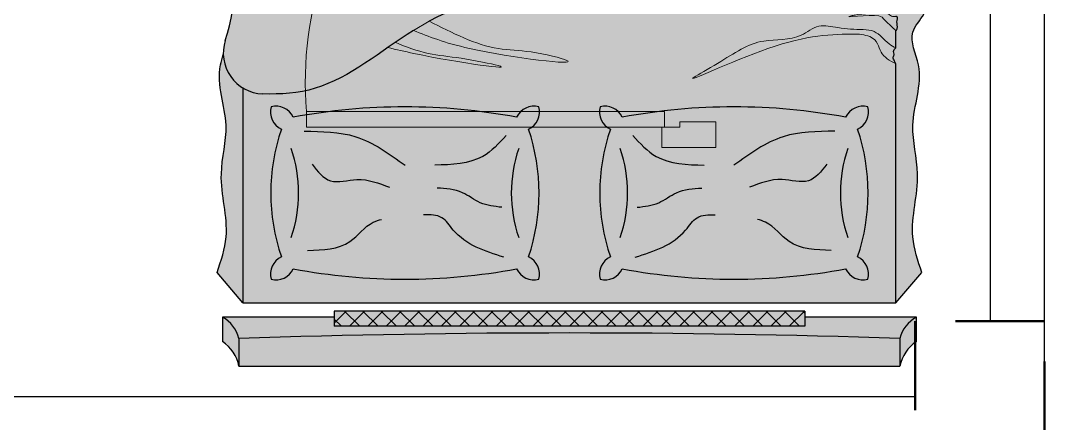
# Model space of a CAD drawing. Header units: inches. Extents: x 64086 to 138972, y -13497 to 16809.
# Drawn here: x 100475.5 to 100570.4, y -10751.8 to -10714.4 of the extents above; entities that cross this region are included whole.
import ezdxf

# ---------------------------------------------------------------- set-up
doc = ezdxf.new("R2010")
doc.units = ezdxf.units.IN
doc.header["$LTSCALE"] = 0.5
doc.header["$MEASUREMENT"] = 0
doc.linetypes.add('DASHED', pattern=[0.75, 0.5, -0.25])
for name, color, linetype, lineweight in [('Boundary', 6, 'DASHED', 50), ('estofado', 7, 'Continuous', 25), ('railing', 30, 'Continuous', 15), ('WALL', 7, 'Continuous', 30)]:
    doc.layers.add(name, color=color, linetype=linetype, lineweight=lineweight)

# ---------------------------------------------------------------- blocks, each defined once
blk = doc.blocks.new('Cama Box Regencia LOLA')
at = {"layer": 'estofado', "lineweight": 5, "ltscale": 0.2}
h = blk.add_hatch(color=256, dxfattribs=at)
h.dxf.hatch_style = 1
h.set_gradient(color1=(139, 102, 75), color2=(43, 31, 23), one_color=1, tint=0.1299999952316284)
h.paths.add_polyline_path([(-0.8097611300671588, -0.06764348262976227), (-0.8097611300671588, 0, -0.1973270565007711), (-0.8500000000000227, -0.06000000000011596), (-0.8500000000000227, -0.1200000000000045, 0.2083477308151313)])
h = blk.add_hatch(color=256, dxfattribs=at)
h.dxf.hatch_style = 1
h.set_gradient(color1=(139, 102, 75), color2=(43, 31, 23), one_color=1, tint=0.1299999952316284, name='CURVED')
h.paths.add_polyline_path([(0.8097611300672725, 0), (-0.8097611300671588, 0), (-0.8097611300671588, -0.06764348262970543, 0.01663836806749312), (0.8097611300672725, -0.0676434823212162)])
h = blk.add_hatch(color=256, dxfattribs=at)
h.dxf.hatch_style = 1
h.set_gradient(color1=(139, 102, 75), color2=(43, 31, 23), one_color=1, tint=0.1299999952316284)
h.paths.add_polyline_path([(0.8500000000000227, -0.06000000000005912, -0.1973270565004446), (0.8097611300672725, 0), (0.8097611300672725, -0.06764348263010334, 0.208347730813652), (0.8500000000000227, -0.1199999999998909)])
h = blk.add_hatch(color=256, dxfattribs=at)
h.dxf.hatch_style = 1
h.set_gradient(color1=(139, 102, 75), color2=(43, 31, 23), one_color=1, tint=0.1299999952316284, name='INVCURVED')
h.paths.add_polyline_path([(0.8097611299908749, -0.06764348232377415, -0.0166383680667078), (-0.8097611300671588, -0.06764348262976227, -0.2083477308153698), (-0.8500000000001364, -0.1200000000000045), (-0.5763381074484641, -0.1200000000000045), (-0.5763381074485778, -0.0977075818103117), (0.5763381073808205, -0.0977075818103117), (0.5763381073808205, -0.1200000000000045), (0.8500000000000227, -0.1200000000000045, -0.2083477318100794)])
h = blk.add_hatch(color=256, dxfattribs=at)
h.dxf.hatch_style = 1
h.set_gradient(color1=(139, 102, 75), color2=(198, 169, 149), one_color=1, tint=0.6800000071525574, name='CYLINDER')
h.paths.add_polyline_path([(0.5763381073808205, -0.09770758181036854), (-0.5763381074484641, -0.0977075818103117), (-0.5763381074485778, -0.1348263709859339), (0.5763381073808205, -0.134826370985877)])
h = blk.add_hatch(dxfattribs=at)
h.set_pattern_fill('ANSI37,_O', color=256, scale=0.01)
h.set_pattern_definition([(45, (-24.74368160026529, -44.17612681992631), (-0.02245064030267288, 0.02245064030267288), []), (135, (-24.74368160026529, -44.17612681992631), (-0.02245064030267288, -0.02245064030267288), [])])
h.paths.add_polyline_path([(0.5763381073808205, -0.09770758181036854), (-0.5763381074484641, -0.0977075818103117), (-0.5763381074485778, -0.1348263709859339), (0.5763381073808205, -0.134826370985877)])
h = blk.add_hatch(color=256, dxfattribs=at)
h.dxf.hatch_style = 1
h.set_gradient(color1=(240, 232, 219), color2=(213, 190, 154), one_color=1, tint=0.7200000286102295)
edge = h.paths.add_edge_path()
edge.add_line((-0.8000000000000682, -0.1548023628405417), (-0.863597199697665, -0.2293271111754507))
edge.add_spline(control_points=[(-0.8635971996977787, -0.2293271111754507), (-0.8537222782123308, -0.258285373872468), (-0.8269013755602828, -0.3369378214810581), (-0.867491287656776, -0.459593275833015), (-0.8253488717912205, -0.6001498518888297), (-0.8771423076391329, -0.7139760714239287), (-0.8243323781925938, -0.8129899320257437), (-0.8850449872877562, -0.8716602542656915), (-0.879518062107536, -0.9542863467743246), (-0.8339551707063038, -1.008464155856984), (-0.824567292460074, -1.0599846301198), (-0.8208601923470269, -1.10465588717409), (-0.8073908324747663, -1.131238421004809), (-0.7999999999999545, -1.1458246415948)], knot_values=[0, 0, 0, 0, 0.09018023105643881, 0.2449351320798513, 0.3646438241986237, 0.5132330690395209, 0.5950634960661151, 0.646820388242338, 0.740988272125753, 0.8098674202588054, 0.8551784313864677, 0.8950360916221497, 0.9434986994854019, 0.9434986994854019, 0.9434986994854019, 0.9434986994854019], degree=3, periodic=0)
edge.add_line((-0.7999999999999545, -1.145824641594857), (-0.7999999999999545, -0.9571831923306604))
edge.add_spline(control_points=[(-0.8000000000001819, -0.9571831923294098), (-0.8003674620557604, -0.9560020588672273), (-0.8014778173377408, -0.9524330433489467), (-0.799534669348418, -0.9460450666617248), (-0.7963405736333016, -0.9382358308520793), (-0.7944188048602427, -0.928904014738464), (-0.7953122817383473, -0.919068339148339), (-0.7985341887020923, -0.9137677522519994), (-0.7999999999999545, -0.911356242470788)], knot_values=[0, 0, 0, 0, 0.003660913003178494, 0.01106213289003575, 0.01903160760236745, 0.02928736128191212, 0.03932861524520086, 0.04771003989559683, 0.04771003989559683, 0.04771003989559683, 0.04771003989559683], degree=3, periodic=0)
edge.add_line((-0.8000000000000682, -0.9113562424705037), (-0.7999999999999545, -0.8573491405791174))
edge.add_spline(control_points=[(-0.7999999999999545, -0.8573491405791174), (-0.8011509914009594, -0.8570771933481751), (-0.804102924754261, -0.8563797336621519), (-0.8039036519178353, -0.8498286502876908), (-0.8010279369466389, -0.841359554256826), (-0.805623441450507, -0.8302818657685407), (-0.8013184817582442, -0.8238273834048186), (-0.7999999999999545, -0.8218505664625013)], knot_values=[0, 0, 0, 0, 0.00323058810341826, 0.008285449190587369, 0.01595143776938798, 0.03158668717773788, 0.03848939718788134, 0.03848939718788134, 0.03848939718788134, 0.03848939718788134], degree=3, periodic=0)
edge.add_line((-0.7999999999999545, -0.8218505664625582), (-0.7999999999999545, -0.7800193173444541))
edge.add_spline(control_points=[(-0.7999999999999545, -0.7800193173443404), (-0.7985416092056994, -0.7788853679199974), (-0.7956241855360986, -0.7766169698310819), (-0.7929439183725435, -0.7707329795046576), (-0.7969680334608711, -0.7644035258254576), (-0.7912681985083054, -0.7566015403456845), (-0.7963938877088594, -0.7483952775559715), (-0.798936373489596, -0.7431699116222603), (-0.7999999999998408, -0.740983925853925)], knot_values=[0, 0, 0, 0, 0.005548127908248948, 0.01109869847316836, 0.01747460509478682, 0.02515561728524743, 0.03551924628982295, 0.04297298497359907, 0.04297298497359907, 0.04297298497359907, 0.04297298497359907], degree=3, periodic=0)
edge.add_line((-0.7999999999999545, -0.740983925853584), (-0.8000000000000682, -0.1548023628405417))
h = blk.add_hatch(color=256, dxfattribs=at)
h.dxf.hatch_style = 1
h.set_gradient(color1=(240, 232, 219), color2=(213, 190, 154), one_color=1, tint=0.7200000286102295, name='CURVED')
edge = h.paths.add_edge_path()
edge.add_spline(control_points=[(0.343533776195045, -0.8455058148597345), (0.2879313990920309, -0.8167160606696484), (0.2054770794474052, -0.7744470032542381), (0.09541933947593861, -0.7742416952675626), (-0.08853635023285733, -0.7276964167006668), (0.2428192566063672, -0.7672518992321216), (0.345087521536243, -0.8076697826234067), (0.3825206986321064, -0.8228555492498799)], knot_values=[0.005631510335742829, 0.005631510335742829, 0.005631510335742829, 0.005631510335742829, 0.1860138916206105, 0.2660015162584448, 0.3570871810327863, 0.5963901805690979, 0.7397317389089879, 0.7397317389089879, 0.7397317389089879, 0.7397317389089879], degree=3, periodic=0)
edge.add_spline(control_points=[(0.3825206986325611, -0.8228555492497662), (0.3974221570828149, -0.8135511441712424), (0.4121061736600495, -0.8037181558521524), (0.426684990653257, -0.7937075488799223)], knot_values=[1.358237767273279, 1.358237767273279, 1.358237767273279, 1.358237767273279, 1.409915662372559, 1.409915662372559, 1.409915662372559, 1.409915662372559], degree=3, periodic=0)
edge.add_spline(control_points=[(0.4266849905698109, -0.7937075489369931), (0.3998777739682282, -0.7821381809783361), (0.3476761897024971, -0.7634757898491671), (0.2670618099601825, -0.7565375622627357), (0.08357250727965493, -0.7192994417154637), (0.288524529784695, -0.7446405493717521), (0.4247448861246994, -0.7759943071475277), (0.4449816270193878, -0.7810438091316882)], knot_values=[0.1043639306803623, 0.1043639306803623, 0.1043639306803623, 0.1043639306803623, 0.1896363068641149, 0.2696239315019491, 0.3607095962762907, 0.6000125958126024, 0.6446217338078728, 0.6446217338078728, 0.6446217338078728, 0.6446217338078728], degree=3, periodic=0)
edge.add_spline(control_points=[(0.4449816270197289, -0.7810438091316882), (0.5029779388527231, -0.7406836481117693), (0.5966687145296419, -0.6736247633211292), (0.7071737530245628, -0.6656573253703186), (0.75170124833312, -0.667223830225339)], knot_values=[1.431590322817981, 1.431590322817981, 1.431590322817981, 1.431590322817981, 1.63814180148235, 1.770695287284994, 1.770695287284994, 1.770695287284994, 1.770695287284994], degree=3, periodic=0)
edge.add_arc((0.7481853615017826, -0.7671620038117339), 0.09999999999998879, 58.79200339781369, 87.98512997550938, ccw=False)
edge.add_line((0.8000000000000682, -0.6816328085782288), (0.8000000000000682, -0.154802362840428))
edge.add_line((0.8000000000000682, -0.154802362840428), (-0.7999999999999545, -0.154802362840428))
edge.add_line((-0.7999999999999545, -0.154802362840428), (-0.8000000000000682, -0.7409839258539819))
edge.add_spline(control_points=[(-0.7999999999998408, -0.740983925853925), (-0.7846451382113173, -0.74846387981205), (-0.7568940913494089, -0.7651582159765553), (-0.7559936909002545, -0.8096905380045314), (-0.7049413305308008, -0.8142555457367848), (-0.7013836936888538, -0.8139988647640735)], knot_values=[0.01222675870208364, 0.01222675870208364, 0.01222675870208364, 0.01222675870208364, 0.05947207820720335, 0.1062176618094138, 0.134458043575382, 0.134458043575382, 0.134458043575382, 0.134458043575382], degree=3, periodic=0)
edge.add_spline(control_points=[(-0.7013836936890812, -0.8139988647637892), (-0.6428309483887915, -0.8132695376718857), (-0.532520673001045, -0.8118955240036598), (-0.2390712668254764, -0.6717984706609172), (-0.3892411364554391, -0.7557901092520751), (-0.4591093260188472, -0.8070101468627513), (-0.5571511178645778, -0.7956527504697419), (-0.6084979509756749, -0.8409486634728296), (-0.663249805015198, -0.8266781836207997), (-0.6991149398675134, -0.8254126024436914), (-0.719552182989446, -0.8246914287938125)], knot_values=[0, 0, 0, 0, 0.2187005959148063, 0.4120203559900679, 0.4786136596093368, 0.604644403333072, 0.6969970394608518, 0.7456449795902802, 0.7925683322559657, 0.8547274388453193, 0.8547274388453193, 0.8547274388453193, 0.8547274388453193], degree=3, periodic=0)
edge.add_spline(control_points=[(-0.719552182978191, -0.8246914287921641), (-0.7293124663336812, -0.8248308281530967), (-0.7545977292818407, -0.8216412233076653), (-0.7742556984202338, -0.794819860189591), (-0.7939222919129634, -0.7820064600295495), (-0.7999999999998408, -0.7800193173443404)], knot_values=[0.1564883932805935, 0.1564883932805935, 0.1564883932805935, 0.1564883932805935, 0.184397548386913, 0.2313764834161266, 0.2505984550882281, 0.2505984550882281, 0.2505984550882281, 0.2505984550882281], degree=3, periodic=0)
edge.add_line((-0.8000000000000682, -0.7800193173444541), (-0.7999999999999545, -0.8218505664627287))
edge.add_spline(control_points=[(-0.7999999999999545, -0.8218505664625013), (-0.7938082505512511, -0.8290217081292894), (-0.7673857405620765, -0.8512914803976059), (-0.761910968346001, -0.8661369353891359), (-0.6555700939965163, -0.8510070218793544), (-0.7139793977868294, -0.8637526923380392), (-0.7379026254519658, -0.8623504601624177), (-0.7688129786438367, -0.8813042143888197), (-0.7854260296310258, -0.8561610219318254), (-0.7961930533253962, -0.8566031243811949), (-0.7999999999999545, -0.8573491405791174)], knot_values=[0.05957432218761405, 0.05957432218761405, 0.05957432218761405, 0.05957432218761405, 0.08075289116965, 0.1037414994169835, 0.1697200936249023, 0.1760361327243865, 0.2071371586311508, 0.2404744334261798, 0.2623408547027293, 0.2736604507987723, 0.2736604507987723, 0.2736604507987723, 0.2736604507987723], degree=3, periodic=0)
edge.add_line((-0.7999999999999545, -0.8573491405791174), (-0.8000000000000682, -0.9113562424721522))
edge.add_spline(control_points=[(-0.8000000000000682, -0.9113562424720385), (-0.7937204054647964, -0.9077594990848183), (-0.7710343135782978, -0.897879806532103), (-0.721306246807444, -0.9144666877443228), (-0.6268586829058904, -0.862430497409548), (-0.6896594748232019, -0.9045634991654197), (-0.7483442493064558, -0.9189273406958591), (-0.7835301183422416, -0.9229204327932621), (-0.7896301351460124, -0.9477657000142585), (-0.7975786973822778, -0.955260590410262), (-0.8000000000001819, -0.9571831923294098)], knot_values=[0.01385602633741752, 0.01385602633741752, 0.01385602633741752, 0.01385602633741752, 0.03487377758361038, 0.08886669095460016, 0.1078792274429341, 0.1267378491223226, 0.1587140219647659, 0.1937574699451985, 0.2174867851300671, 0.2267221218327879, 0.2267221218327879, 0.2267221218327879, 0.2267221218327879], degree=3, periodic=0)
edge.add_line((-0.7999999999999545, -0.9571831923292962), (-0.7999999999999545, -1.145824641594743))
edge.add_spline(control_points=[(-0.8000000000002956, -1.145824641594913), (-0.7271039467997298, -1.094596787649039), (-0.4885706936571523, -0.9465888221489536), (-0.07016409022253356, -0.9707493165000187), (0.237911901821235, -0.902164522332157), (0.3435337762145991, -0.8455058148431931)], knot_values=[0.1168958193629841, 0.1168958193629841, 0.1168958193629841, 0.1168958193629841, 0.3797203297758732, 0.9577018633805092, 1.313793384435871, 1.313793384435871, 1.313793384435871, 1.313793384435871], degree=3, periodic=0)
h.paths.add_polyline_path([(-0.6766340706021765, -0.6101327540145576, -0.3575266660906883), (-0.7312746368313583, -0.6354535276154252, -0.3575266660894137), (-0.7059538632299791, -0.5808129613865844, -0.1647847126465284), (-0.7059538632300928, -0.2676124402649407, -0.3575266660890756), (-0.7312746368312446, -0.2129718740360431, -0.3575266660908716), (-0.6766340706020628, -0.2382926476369676, -0.09256070439663334), (-0.1295169377724505, -0.2382926476369107, -0.3575266660898965), (-0.07487637154338245, -0.2129718740360431, -0.3575266660894428), (-0.1001971451446479, -0.2676124402649407, -0.1647847126465285), (-0.1001971451445343, -0.5808129613865844, -0.3575266660890756), (-0.07487637154338245, -0.635453527615482, -0.3575266660898963), (-0.1295169377724505, -0.6101327540146144, -0.09256070439665308)], flags=16)
h.paths.add_polyline_path([(0.07487637154338245, -0.6354535276157094, -0.3575266660910266), (0.1001971451446479, -0.5808129613865844, -0.1647847126465284), (0.1001971451445343, -0.2676124402649407, -0.3575266660890757), (0.07487637154338245, -0.2129718740360431, -0.3575266660898963), (0.1295169377724505, -0.2382926476369107, -0.0925607043966334), (0.6766340706020628, -0.2382926476369676, -0.3575266660908717), (0.7312746368312446, -0.2129718740360431, -0.3575266660894426), (0.7059538632299791, -0.2676124402649407, -0.1647847126465283), (0.7059538632300928, -0.5808129613865844, -0.3575266660890756), (0.7312746368312446, -0.635453527615482, -0.3575266660908716), (0.6766340706020628, -0.6101327540145576, -0.09256070439663351), (0.1295169377724505, -0.6101327540146144, -0.3575266660906303)], flags=16)
h = blk.add_hatch(color=256, dxfattribs=at)
h.dxf.hatch_style = 1
h.set_gradient(color1=(240, 232, 219), color2=(213, 190, 154), one_color=1, tint=0.7200000286102295)
edge = h.paths.add_edge_path()
edge.add_spline(control_points=[(0.848116401489051, -0.7634488855285326), (0.8506728373771466, -0.7550468983013161), (0.868679602201837, -0.6953776187201015), (0.8253488717913342, -0.6001498518888297), (0.8674912876568897, -0.459593275833015), (0.8269013755603964, -0.3369378214810581), (0.8537222782124445, -0.258285373872468), (0.8635971996978924, -0.2293271111754507)], knot_values=[0, 0, 0, 0, 0.02462176416783945, 0.1732110090087366, 0.2929197011275091, 0.4476746021509216, 0.5378548332073604, 0.5378548332073604, 0.5378548332073604, 0.5378548332073604], degree=3, periodic=0)
edge.add_line((0.8635971996978924, -0.229327111175337), (0.8000000000001819, -0.1548023628403712))
edge.add_line((0.8000000000001819, -0.1548023628403712), (0.8000000000000682, -0.681632808574193))
edge.add_arc((0.7481853615026921, -0.7671620038083233), 0.0999999999999888, 2.1279492292164264, 58.79200339844499, ccw=False)
h = blk.add_hatch(color=256, dxfattribs=at)
h.dxf.hatch_style = 1
h.set_gradient(color1=(106, 82, 42), color2=(160, 123, 64), one_color=1, tint=0.4399999976158142, name='CURVED')
h.paths.add_polyline_path([(-0.1001971451445343, -0.2676124402650544, 0.3575266660914516), (-0.07487637154338245, -0.2129718740358157, 0.3575266660906303), (-0.1295169377724505, -0.2382926476369107, 0.09256070439663334), (-0.6766340706020628, -0.2382926476369676, 0.3575266660908717), (-0.7312746368312446, -0.2129718740360431, 0.3575266660886796), (-0.7059538632300928, -0.2676124402648838, 0.1647847126464969), (-0.7059538632300928, -0.5808129613864708, 0.3575266660910845), (-0.7312746368311309, -0.6354535276157094, 0.3575266660898384), (-0.6766340706021765, -0.6101327540146144, 0.09256070439665308), (-0.1295169377724505, -0.6101327540146144, 0.3575266660898963), (-0.07487637154338245, -0.635453527615482, 0.3575266660883126), (-0.1001971451444206, -0.5808129613866413, 0.164784712646497)])
h = blk.add_hatch(color=256, dxfattribs=at)
h.dxf.hatch_style = 1
h.set_gradient(color1=(106, 82, 42), color2=(160, 123, 64), one_color=1, tint=0.4399999976158142, name='CURVED')
h.paths.add_polyline_path([(0.7059538632300928, -0.2676124402650544, 0.3575266660910843), (0.7312746368311309, -0.2129718740358157, 0.3575266660898384), (0.6766340706021765, -0.2382926476369107, 0.09256070439665297), (0.1295169377724505, -0.2382926476369676, 0.3575266660900799), (0.07487637154338245, -0.2129718740360431, 0.3575266660883129), (0.1001971451444206, -0.2676124402648838, 0.1647847126464969), (0.1001971451445343, -0.5808129613864708, 0.3575266660914516), (0.07487637154338245, -0.6354535276157094, 0.3575266660906303), (0.1295169377724505, -0.6101327540146144, 0.09256070439663351), (0.6766340706020628, -0.6101327540146144, 0.3575266660906881), (0.7312746368312446, -0.635453527615482, 0.3575266660886796), (0.7059538632300928, -0.5808129613866413, 0.1647847126464968)])
h = blk.add_hatch(color=256, dxfattribs=at)
h.dxf.hatch_style = 1
h.set_gradient(color1=(206, 178, 131), color2=(227, 212, 186), one_color=1, tint=0.8100000023841858, name='CYLINDER')
edge = h.paths.add_edge_path()
edge.add_arc((0.7481853614966667, -0.7671620038115634), 0.0999999999999888, 342.0511336145293, 447.9851299725767)
edge.add_spline(control_points=[(0.75170124833312, -0.667223830225339), (0.7071737530245628, -0.6656573253703186), (0.5966687145298692, -0.6736247633211292), (0.5029779388527231, -0.7406836481117125), (0.4449816270195015, -0.7810438091316314)], knot_values=[1.431590322817835, 1.431590322817835, 1.431590322817835, 1.431590322817835, 1.564143808620479, 1.770695287284994, 1.770695287284994, 1.770695287284994, 1.770695287284994], degree=3, periodic=0)
edge.add_spline(control_points=[(0.4449816270195015, -0.7810438091316314), (0.4388957332065502, -0.7852790380018178), (0.4327996148541615, -0.7895089160493285), (0.4266849906533707, -0.7937075488798087)], knot_values=[1.409915662372815, 1.409915662372815, 1.409915662372815, 1.409915662372815, 1.431590322817835, 1.431590322817835, 1.431590322817835, 1.431590322817835], degree=3, periodic=0)
edge.add_spline(control_points=[(0.4266849906533707, -0.7937075488798087), (0.4121061736600495, -0.8037181558521524), (0.3974221570825875, -0.8135511441712993), (0.38252069863222, -0.8228555492498799)], knot_values=[1.358237767273037, 1.358237767273037, 1.358237767273037, 1.358237767273037, 1.409915662372815, 1.409915662372815, 1.409915662372815, 1.409915662372815], degree=3, periodic=0)
edge.add_line((0.3825206986330159, -0.8228555492493115), (0.343533776286904, -0.8455058148063586))
edge.add_spline(control_points=[(0.3435337761924302, -0.8455058148550165), (0.2379119018048641, -0.902164522335795), (-0.07016409023117376, -0.9707493164995071), (-0.4885706936571523, -0.9465888221488967), (-0.7271039467997298, -1.094596787649039), (-0.8000000000000682, -1.145824641594743)], knot_values=[0.1168958193630798, 0.1168958193630798, 0.1168958193630798, 0.1168958193630798, 0.472987340393773, 1.050968873998409, 1.313793384411202, 1.313793384411202, 1.313793384411202, 1.313793384411202], degree=3, periodic=0)
edge.add_spline(control_points=[(-0.8000000000000682, -1.145824641594743), (-0.8038896190357718, -1.148558079512441), (-0.8077744942224854, -1.151305646504738), (-0.8116551946761774, -1.1540656475172)], knot_values=[0.1028719158199011, 0.1028719158199011, 0.1028719158199011, 0.1028719158199011, 0.1168958193630799, 0.1168958193630799, 0.1168958193630799, 0.1168958193630799], degree=3, periodic=0)
edge.add_arc((-0.7536973518524519, -1.235557294053706), 0.1000000000000352, 125.4208969883762, 169.6981795679069)
edge.add_spline(control_points=[(-0.852085287466366, -1.217673946333093), (-0.8521399740518518, -1.217974812833916), (-0.8565649010855623, -1.242328483616745), (-0.8662697220019027, -1.297321141147904), (-0.8487158298532904, -1.348967421722421), (-0.8348745804664759, -1.381844109035796)], knot_values=[0.3128349436863077, 0.3128349436863077, 0.3128349436863077, 0.3128349436863077, 0.3137509534211996, 0.386958004641742, 0.4759027329026081, 0.4759027329026081, 0.4759027329026081, 0.4759027329026081], degree=3, periodic=0)
edge.add_spline(control_points=[(-0.8348745804664759, -1.38184410903591), (-0.8226532004149476, -1.36782329839906), (-0.8056354908857202, -1.352141651537124), (-0.7460155199962628, -1.321708020003371)], knot_values=[0.006245697065623623, 0.006245697065623623, 0.006245697065623623, 0.006245697065623623, 0.05547592591471932, 0.05547592591471932, 0.05547592591471932, 0.05547592591471932], degree=3, periodic=0)
edge.add_spline(control_points=[(-0.7460155200169538, -1.321708019985465), (-0.6188339616464873, -1.250809435742781), (-0.3488365122128698, -1.179158668568903), (0.03381488489310414, -1.279726484458706), (0.3977250465933366, -1.412092721352792), (0.6449024721503065, -1.106270719748693), (0.7873766543807506, -1.256744909425322), (0.8547271521993025, -1.327877176513539)], knot_values=[0.09918525235884462, 0.09918525235884462, 0.09918525235884462, 0.09918525235884462, 0.5236467270390676, 0.9270872950244264, 1.289918234564769, 1.564439021262726, 1.810554634340499, 1.810554634340499, 1.810554634340499, 1.810554634340499], degree=3, periodic=0)
edge.add_arc((0.5509678495186563, -1.223443291813453), 0.3212104454069235, 341.0267878798242, 383.7782184284114)
edge.add_arc((1.292676354991499, -0.9435407756057543), 0.4723459732861395, 162.0511336103901, 198.5657216587826, ccw=False)
h = blk.add_hatch(color=256, dxfattribs=at)
h.dxf.hatch_style = 1
h.set_gradient(color1=(240, 232, 219), color2=(137, 106, 57), one_color=1, tint=0.3799999952316284, name='CURVED')
edge = h.paths.add_edge_path()
edge.add_spline(control_points=[(-0.719552182989446, -0.8246914287938125), (-0.6991149398675134, -0.8254126024436914), (-0.663249805015198, -0.8266781836207997), (-0.6084979509756749, -0.8409486634728296), (-0.5571511178645778, -0.7956527504697419), (-0.4591093260188472, -0.8070101468627513), (-0.3892411364554391, -0.7557901092520751), (-0.2390712668254764, -0.6717984706609172), (-0.532520673001045, -0.8118955240036598), (-0.6428309483887915, -0.8132695376718857), (-0.7013836936890812, -0.8139988647637892)], knot_values=[0, 0, 0, 0, 0.06215910658935364, 0.1090824592550391, 0.1577303993844675, 0.2500830355122473, 0.3761137792359825, 0.4427070828552514, 0.636026842930513, 0.8547274388453193, 0.8547274388453193, 0.8547274388453193, 0.8547274388453193], degree=3, periodic=0)
edge.add_spline(control_points=[(-0.7013836936888538, -0.8139988647640735), (-0.7049413305308008, -0.8142555457367848), (-0.7559936909002545, -0.8096905380045314), (-0.7568940913494089, -0.7651582159765553), (-0.7846451382113173, -0.74846387981205), (-0.7999999999998408, -0.740983925853925)], knot_values=[0.01222675870208365, 0.01222675870208365, 0.01222675870208365, 0.01222675870208365, 0.04046714046805186, 0.08721272407026232, 0.134458043575382, 0.134458043575382, 0.134458043575382, 0.134458043575382], degree=3, periodic=0)
edge.add_spline(control_points=[(-0.7999999999998408, -0.740983925853925), (-0.798936373489596, -0.7431699116222603), (-0.7963938877088594, -0.7483952775559715), (-0.7912681985083054, -0.7566015403456845), (-0.7969680334608711, -0.7644035258254576), (-0.7929439183725435, -0.7707329795046576), (-0.7956241855360986, -0.7766169698310819), (-0.7985416092056994, -0.7788853679199974), (-0.7999999999999545, -0.7800193173443404)], knot_values=[0, 0, 0, 0, 0.007453738683776123, 0.01781736768835163, 0.02549837987881225, 0.03187428650043071, 0.03742485706535012, 0.04297298497359907, 0.04297298497359907, 0.04297298497359907, 0.04297298497359907], degree=3, periodic=0)
edge.add_spline(control_points=[(-0.7999999999998408, -0.7800193173443404), (-0.7939222919129634, -0.7820064600295495), (-0.7742556984202338, -0.794819860189591), (-0.7545977292818407, -0.8216412233076653), (-0.7293124663336812, -0.8248308281530967), (-0.719552182978191, -0.8246914287921641)], knot_values=[0.1564883932805935, 0.1564883932805935, 0.1564883932805935, 0.1564883932805935, 0.175710364952695, 0.2226892999819086, 0.2505984550882281, 0.2505984550882281, 0.2505984550882281, 0.2505984550882281], degree=3, periodic=0)
h = blk.add_hatch(color=256, dxfattribs=at)
h.dxf.hatch_style = 1
h.set_gradient(color1=(240, 232, 219), color2=(137, 106, 57), one_color=1, tint=0.3799999952316284, name='CURVED')
edge = h.paths.add_edge_path()
edge.add_spline(control_points=[(0.4449816270193878, -0.7810438091316882), (0.4247448861246994, -0.7759943071475277), (0.288524529784695, -0.7446405493717521), (0.08357250727965493, -0.7192994417154637), (0.2670618099601825, -0.7565375622627357), (0.3476761897024971, -0.7634757898491671), (0.3998777739682282, -0.7821381809783361), (0.4266849905698109, -0.7937075489369931)], knot_values=[0.1043639306803623, 0.1043639306803623, 0.1043639306803623, 0.1043639306803623, 0.1489730686756328, 0.3882760682119444, 0.479361732986286, 0.5593493576241202, 0.6446217338078728, 0.6446217338078728, 0.6446217338078728, 0.6446217338078728], degree=3, periodic=0)
edge.add_spline(control_points=[(0.4266849906528023, -0.7937075488800929), (0.4327996148537068, -0.7895089160495559), (0.4388957332062091, -0.7852790380020451), (0.4449816270192741, -0.7810438091318019)], knot_values=[1.409915662372559, 1.409915662372559, 1.409915662372559, 1.409915662372559, 1.431590322817981, 1.431590322817981, 1.431590322817981, 1.431590322817981], degree=3, periodic=0)
h = blk.add_hatch(color=256, dxfattribs=at)
h.dxf.hatch_style = 1
h.set_gradient(color1=(240, 232, 219), color2=(137, 106, 57), one_color=1, tint=0.3799999952316284, name='CURVED')
edge = h.paths.add_edge_path()
edge.add_spline(control_points=[(0.3825206986321064, -0.8228555492498799), (0.345087521536243, -0.8076697826234067), (0.2428192566063672, -0.7672518992321216), (-0.08853635023285733, -0.7276964167006668), (0.09541933947593861, -0.7742416952675626), (0.2054770794474052, -0.7744470032542381), (0.2879313990920309, -0.8167160606696484), (0.343533776195045, -0.8455058148597345)], knot_values=[0.005631510335742784, 0.005631510335742784, 0.005631510335742784, 0.005631510335742784, 0.1489730686756328, 0.3882760682119444, 0.479361732986286, 0.5593493576241202, 0.7397317389089879, 0.7397317389089879, 0.7397317389089879, 0.7397317389089879], degree=3, periodic=0)
edge.add_line((0.343533776195045, -0.8455058148597914), (0.3825206986321064, -0.8228555492498799))
h = blk.add_hatch(color=256, dxfattribs=at)
h.dxf.hatch_style = 1
h.set_gradient(color1=(240, 232, 219), color2=(137, 106, 57), one_color=1, tint=0.3799999952316284, name='CURVED')
edge = h.paths.add_edge_path()
edge.add_spline(control_points=[(-0.7999999999999545, -0.8573491405791174), (-0.7961930533253962, -0.8566031243811949), (-0.7854260296310258, -0.8561610219318254), (-0.7688129786438367, -0.8813042143888197), (-0.7379026254519658, -0.8623504601624177), (-0.7139793977868294, -0.8637526923380392), (-0.6555700939965163, -0.8510070218793544), (-0.761910968346001, -0.8661369353891359), (-0.7673857405620765, -0.8512914803976059), (-0.7938082505512511, -0.8290217081292894), (-0.7999999999999545, -0.8218505664625013)], knot_values=[0.05957432218761405, 0.05957432218761405, 0.05957432218761405, 0.05957432218761405, 0.0708939182836571, 0.0927603395602066, 0.1260976143552356, 0.1571986402619999, 0.1635146793614841, 0.2294932735694029, 0.2524818818167364, 0.2736604507987723, 0.2736604507987723, 0.2736604507987723, 0.2736604507987723], degree=3, periodic=0)
edge.add_spline(control_points=[(-0.7999999999999545, -0.8218505664625013), (-0.8013184817582442, -0.8238273834048186), (-0.805623441450507, -0.8302818657685407), (-0.8010279369466389, -0.841359554256826), (-0.8039036519178353, -0.8498286502876908), (-0.804102924754261, -0.8563797336621519), (-0.8011509914009594, -0.8570771933481751), (-0.7999999999999545, -0.8573491405791174)], knot_values=[0, 0, 0, 0, 0.00690271001014346, 0.02253795941849335, 0.03020394799729397, 0.03525880908446308, 0.03848939718788134, 0.03848939718788134, 0.03848939718788134, 0.03848939718788134], degree=3, periodic=0)
at = {"layer": 'estofado', "ltscale": 0.2}
for p, q in [((-0.8097611300671588, -0.06764348262970543), (-0.8097611300671588, 0)), ((0.8097611300672725, -0.06764348263004649), (0.8097611300672725, 0)), ((-0.5763381074485778, -0.09770758181036854), (0.5763381073808205, -0.09770758181036854)), ((-0.5763381074485778, -0.1348263709859339), (-0.5763381074485778, -0.09770758181036854)), ((0.5763381073808205, -0.1348263709859339), (0.5763381073808205, -0.09770758181036854)), ((-0.5763381074485778, -0.1348263709859339), (0.5763381073808205, -0.1348263709859339)), ((-0.7999999999999545, -0.154802362840428), (-0.8635971996977787, -0.2293271111754507)), ((0.8000000000000682, -0.154802362840428), (0.8635971996978924, -0.2293271111754507))]:
    blk.add_line(p, q, dxfattribs=at)
at = {"layer": 'estofado', "lineweight": 5, "ltscale": 0.2}
blk.add_line((0.3825206986321064, -0.8228555492498799), (0.343533776195045, -0.8455058148597914), dxfattribs=at)
at = {"layer": 'estofado', "ltscale": 0.2}
for points in [[(0.8097611300672725, 0), (-0.8097611300671588, 0)], [(-0.8500000000000227, -0.06000000000011596), (-0.8500000000000227, -0.1200000000000045), (-0.5763381074485778, -0.1200000000000045)], [(0.5763381073808205, -0.1200000000000045), (0.8500000000000227, -0.1200000000000045), (0.8500000000000227, -0.06000000000005912)], [(0.8000000000000682, -0.6816328085741361), (0.8000000000000682, -0.154802362840428), (-0.7999999999999545, -0.154802362840428), (-0.7999999999999545, -0.7409839258540956)], [(-0.7999999999999545, -0.7800193173443404), (-0.7999999999999545, -0.8218505664625013)]]:
    blk.add_lwpolyline(points, dxfattribs=at)
for centre, radius, start, end in [((-0.9029365906352496, 0.0189948651997156), 0.09509191004509374, 303.8271063535092, 348.4775023778618), ((0.9029365906353632, 0.0189948651997156), 0.09509191004509374, 191.5224976221414, 236.1728936464908), ((-0.8899769538815008, -0.04763435346416145), 0.08267371795300178, 298.9175773754458, 345.9938957157011), ((-4.634330252883956e-09, 24.25977121121599), 24.3408877974203, 268.0935593847751, 271.9064406368757), ((0.8899769538815008, -0.04763435346416145), 0.08267371795300178, 194.0061042842989, 241.0824226245542), ((-0.6852907786285414, -0.2248498560688859), 0.04749317500830402, 165.5166463038571, 244.209945069049), ((-0.7193966547980608, -0.2589557322385758), 0.04749317500830402, 25.79005493108792, 104.4833536962803), ((-0.4030755041873135, -1.703357436968531), 1.490385562932656, 79.42346065608027, 100.5765393439127), ((-0.08675435357656625, -0.2589557322385758), 0.04749317500830402, 75.51664630371964, 154.2099450689121), ((-0.120860229745972, -0.2248498560688859), 0.04749317500830402, 295.790054930951, 14.48335369614292), ((0.120860229745972, -0.2248498560688859), 0.04749317500830402, 165.5166463038571, 244.209945069049), ((0.08675435357656625, -0.2589557322385758), 0.04749317500830402, 25.79005493108792, 104.4833536962803), ((0.4030755041873135, -1.703357436968531), 1.490385562932656, 79.42346065608726, 100.5765393439197), ((0.7193966547980608, -0.2589557322385758), 0.04749317500830402, 75.51664630371964, 154.2099450689121), ((0.6852907786285414, -0.2248498560688859), 0.04749317500830402, 295.790054930951, 14.48335369614292), ((-0.243690300061985, -0.4242127008258194), 0.4880688921049917, 161.2852469077218, 198.7147530922607), ((-0.562460708312642, -0.4242127008258194), 0.4880688921049917, 341.2852469077392, 18.71475309227822), ((0.562460708312642, -0.4242127008258194), 0.4880688921049917, 161.2852469077218, 198.7147530922607), ((0.243690300061985, -0.4242127008258194), 0.4880688921049917, 341.2852469077392, 18.71475309227822), ((-1.00246185800836, -0.4242127008257626), 0.3387897965243698, 341.1598423418016, 18.84015765820971), ((0.1963108496339601, -0.4242127008257626), 0.3387897965243698, 161.1598423417903, 198.8401576581984), ((-0.1963108496339601, -0.4242127008257626), 0.3387897965243698, 341.1598423418016, 18.84015765820971), ((1.00246185800836, -0.4242127008257626), 0.3387897965243698, 161.1598423417903, 198.8401576581984), ((-0.6852907786285414, -0.6235755455826393), 0.04749317500830402, 115.790054930951, 194.4833536961429), ((-0.120860229745972, -0.6235755455826393), 0.04749317500830402, 345.516646303857, 64.20994506904903), ((0.120860229745972, -0.6235755455826393), 0.04749317500830402, 115.790054930951, 194.4833536961429), ((0.6852907786285414, -0.6235755455826393), 0.04749317500830402, 345.516646303857, 64.20994506904903), ((-0.7193966547980608, -0.5894696694129493), 0.04749317500830402, 255.5166463037197, 334.2099450689121), ((-0.4030755041873135, 0.8549320353169492), 1.490385562932656, 259.4234606560873, 280.5765393439197), ((-0.08675435357656625, -0.5894696694129493), 0.04749317500830402, 205.7900549310879, 284.4833536962803), ((0.08675435357656625, -0.5894696694129493), 0.04749317500830402, 255.5166463037197, 334.2099450689121), ((0.4030755041873135, 0.8549320353169492), 1.490385562932656, 259.4234606560803, 280.5765393439128), ((0.7193966547980608, -0.5894696694129493), 0.04749317500830402, 205.7900549310879, 284.4833536962803), ((0.7481853615029195, -0.7671620038083233), 0.1, 342.0511336116027, 87.98512997616182), ((1.292676354991613, -0.943540775605527), 0.4723459732861117, 162.0511336104213, 198.5657216589983)]:
    blk.add_arc(centre, radius, start, end, dxfattribs=at)
for points in [[(-0.8635971996977787, -0.2293271111754507), (-0.8413040898619784, -0.3167084096737085), (-0.8529872341972577, -0.4710216739422322), (-0.8414473762085208, -0.5901728495402381), (-0.8549105342034409, -0.7381509123035812), (-0.8414473762085208, -0.8188662278524816), (-0.8683736921983609, -0.8630674653346659), (-0.8683736921983609, -0.957235349218081), (-0.8353548947138734, -1.017684468816412), (-0.8250352833656507, -1.061804683582807), (-0.8188547401036885, -1.101180233921184), (-0.7999999999999545, -1.1458246415948)], [(-0.1609929429250769, -0.2668120520876869), (-0.2846550638793133, -0.3334615800485494), (-0.3125976275846369, -0.3638118740065579), (-0.3573768361287648, -0.371068853062809)], [(0.1609929429250769, -0.2668120520876869), (0.2846550638793133, -0.3334615800485494), (0.3125976275846369, -0.3638118740065579), (0.3573768361287648, -0.371068853062809)], [(-0.641547568925148, -0.2836087781224137), (-0.5380530846530291, -0.3053423477139745), (-0.4806062218841589, -0.3526734247506624), (-0.460449429265168, -0.359722753048402)], [(0.641547568925148, -0.2836087781224137), (0.5380530846530291, -0.3053423477139745), (0.4806062218841589, -0.3526734247506624), (0.460449429265168, -0.359722753048402)], [(-0.1657269282603693, -0.3891622340328809), (-0.218558481600553, -0.4005246932250088), (-0.262299323524303, -0.4250953309535248), (-0.3243911361614664, -0.4362581125853353)], [(0.1657269282603693, -0.3891622340328809), (0.218558481600553, -0.4005246932250088), (0.262299323524303, -0.4250953309535248), (0.3243911361614664, -0.4362581125853353)], [(-0.6307742774311009, -0.4946666993113809), (-0.5854215130632383, -0.4543849288471051), (-0.5207839709610198, -0.4572477632322602), (-0.4408934738504513, -0.4384959742387196)], [(0.6307742774311009, -0.4946666993113809), (0.5854215130632383, -0.4543849288471051), (0.5207839709610198, -0.4572477632322602), (0.4408934738504513, -0.4384959742387196)], [(-0.6501439432536245, -0.5758072434303472), (-0.5238064967659284, -0.5623418369194155), (-0.4028897501890469, -0.4921247481343585)], [(-0.1552772464440295, -0.5652394970176715), (-0.212282432418192, -0.5141514576802706), (-0.3302371516485891, -0.4924058446629829)], [(0.1552772464440295, -0.5652394970176715), (0.212282432418192, -0.5141514576802706), (0.3302371516485891, -0.4924058446629829)], [(0.6501439432536245, -0.5758072434303472), (0.5238064967659284, -0.5623418369194155), (0.4028897501890469, -0.4921247481343585)], [(-0.7999999999998408, -0.740983925853925), (-0.7966272569032071, -0.7476309420544567), (-0.7933147012932977, -0.7574509105613174), (-0.795431657554559, -0.7648344357666588), (-0.793996892139603, -0.771046813206226), (-0.7959284683014403, -0.776250451080557), (-0.7999999999999545, -0.7800193173443404)], [(-0.7999999999999545, -0.8218505664625013), (-0.8032299754854648, -0.8279509487330756), (-0.8024756393654116, -0.8435679907410645), (-0.8037576592339519, -0.8511260199780395), (-0.8029884539123486, -0.8561220127506317), (-0.7999999999999545, -0.8573491405791174)]]:
    blk.add_spline(points, degree=3, dxfattribs=at)
for points, knots in [([(0.8635971996978924, -0.2293271111754507), (0.8537222782124445, -0.258285373872468), (0.8269013755603964, -0.3369378214810581), (0.8674912876568897, -0.459593275833015), (0.8253488717913342, -0.6001498518888297), (0.868679602201837, -0.6953776187201015), (0.8506728373771466, -0.7550468983013161), (0.848116401489051, -0.7634488855285326)], [0, 0, 0, 0, 0.09018023105643881, 0.2449351320798513, 0.3646438241986237, 0.5132330690395209, 0.5378548332073604, 0.5378548332073604, 0.5378548332073604, 0.5378548332073604]), ([(0.38252069863222, -0.8228555492498799), (0.4632317710900224, -0.7724599107979202), (0.5727651217678158, -0.6753482176968646), (0.7071737530245628, -0.6656573253703186), (0.75170124833312, -0.667223830225339)], [1.358237767273037, 1.358237767273037, 1.358237767273037, 1.358237767273037, 1.63814180148235, 1.770695287284994, 1.770695287284994, 1.770695287284994, 1.770695287284994]), ([(-0.8116551946761774, -1.1540656475172), (-0.735045585778721, -1.099579968801038), (-0.493473113061782, -0.9463057365681493), (-0.07016409023117376, -0.9707493164995071), (0.2379119018048641, -0.902164522335795), (0.3435337761924302, -0.8455058148550165)], [0.1028719158199011, 0.1028719158199011, 0.1028719158199011, 0.1028719158199011, 0.3797203297758732, 0.9577018633805092, 1.313793384411202, 1.313793384411202, 1.313793384411202, 1.313793384411202])]:
    blk.add_open_spline(points, degree=3, knots=knots, dxfattribs=at)
at = {"layer": 'estofado', "lineweight": 5, "ltscale": 0.2}
blk.add_spline([(-0.7013836936890812, -0.8139988647637892), (-0.4856299658631542, -0.778217870050014), (-0.3054802712883884, -0.7080850162639649), (-0.3628006361525422, -0.7419825657147499), (-0.4762384740789685, -0.7968970928467911), (-0.5675161966694304, -0.81094653263807), (-0.6107989191383467, -0.8331552699843314), (-0.657591060455502, -0.8296486282370665), (-0.719552182989446, -0.8246914287938125)], degree=3, dxfattribs=at)
for points, knots in [([(0.4449816270193878, -0.7810438091316882), (0.4247448861246994, -0.7759943071475277), (0.288524529784695, -0.7446405493717521), (0.08357250727965493, -0.7192994417154637), (0.2670618099601825, -0.7565375622627357), (0.3476761897024971, -0.7634757898491671), (0.3998777739682282, -0.7821381809783361), (0.4266849905698109, -0.7937075489369931)], [0.1043639306803623, 0.1043639306803623, 0.1043639306803623, 0.1043639306803623, 0.1489730686756328, 0.3882760682119444, 0.479361732986286, 0.5593493576241202, 0.6446217338078728, 0.6446217338078728, 0.6446217338078728, 0.6446217338078728]), ([(-0.7999999999998408, -0.740983925853925), (-0.7846451382113173, -0.74846387981205), (-0.7568940913494089, -0.7651582159765553), (-0.7559936909002545, -0.8096905380045314), (-0.7049413305308008, -0.8142555457367848), (-0.7013836936888538, -0.8139988647640735)], [0.01222675870208364, 0.01222675870208364, 0.01222675870208364, 0.01222675870208364, 0.05947207820720335, 0.1062176618094138, 0.134458043575382, 0.134458043575382, 0.134458043575382, 0.134458043575382]), ([(0.3825206986321064, -0.8228555492498799), (0.345087521536243, -0.8076697826234067), (0.2428192566063672, -0.7672518992321216), (-0.08853635023285733, -0.7276964167006668), (0.09541933947593861, -0.7742416952675626), (0.2054770794474052, -0.7744470032542381), (0.2879313990920309, -0.8167160606696484), (0.343533776195045, -0.8455058148597345)], [0.005631510335742784, 0.005631510335742784, 0.005631510335742784, 0.005631510335742784, 0.1489730686756328, 0.3882760682119444, 0.479361732986286, 0.5593493576241202, 0.7397317389089879, 0.7397317389089879, 0.7397317389089879, 0.7397317389089879]), ([(-0.719552182978191, -0.8246914287921641), (-0.7293124663336812, -0.8248308281530967), (-0.7545977292818407, -0.8216412233076653), (-0.7742556984202338, -0.794819860189591), (-0.7939222919129634, -0.7820064600295495), (-0.7999999999998408, -0.7800193173443404)], [0.1564883932805935, 0.1564883932805935, 0.1564883932805935, 0.1564883932805935, 0.184397548386913, 0.2313764834161266, 0.2505984550882281, 0.2505984550882281, 0.2505984550882281, 0.2505984550882281]), ([(-0.7999999999999545, -0.8218505664625013), (-0.7938082505512511, -0.8290217081292894), (-0.7673857405620765, -0.8512914803976059), (-0.761910968346001, -0.8661369353891359), (-0.6555700939965163, -0.8510070218793544), (-0.7139793977868294, -0.8637526923380392), (-0.7379026254519658, -0.8623504601624177), (-0.7688129786438367, -0.8813042143888197), (-0.7854260296310258, -0.8561610219318254), (-0.7961930533253962, -0.8566031243811949), (-0.7999999999999545, -0.8573491405791174)], [0.05957432218761405, 0.05957432218761405, 0.05957432218761405, 0.05957432218761405, 0.08075289116965, 0.1037414994169835, 0.1697200936249023, 0.1760361327243865, 0.2071371586311508, 0.2404744334261798, 0.2623408547027293, 0.2736604507987723, 0.2736604507987723, 0.2736604507987723, 0.2736604507987723])]:
    blk.add_open_spline(points, degree=3, knots=knots, dxfattribs=at)
blk = doc.blocks.new('r432tg')
at = {"layer": 'railing'}
for p, q in [((152470.119047619, -26926.83333333338), (152470.119047619, -26923.50000000002)), ((152472.4999999999, -26923.50000000002), (152470.119047619, -26923.50000000002)), ((152470.119047619, -26923.50000000002), (152470.119047619, -26926.83333333338)), ((152472.4999999999, -26928.50000000002), (152472.4999999999, -26923.50000000002)), ((152470.119047619, -26926.83333333338), (152470.5952380952, -26926.83333333338)), ((152470.5952380952, -26928.26190476196), (152470.5952380952, -26926.83333333338)), ((152470.5952380952, -26926.83333333338), (152470.5952380952, -26928.26190476196)), ((152469.1666666666, -26928.26190476196), (152469.1666666666, -26961.45238095273)), ((152470.5952380952, -26928.26190476196), (152469.1666666666, -26928.26190476196)), ((152470.5952380952, -26961.45238095273), (152470.5952380952, -26928.26190476196)), ((152472.4999999999, -26928.50000000002), (152470.5952380952, -26928.50000000002)), ((152469.1666666666, -26961.45238095273), (152470.5952380952, -26961.45238095273))]:
    blk.add_line(p, q, dxfattribs=at)
blk.add_arc((152466.5450813682, -26927.40200456774), 34.15114700027043, 181.4428171160488, 274.4025955094799, dxfattribs=at)

msp = doc.modelspace()

# ---------------------------------------------------------------- linework, layer by layer
at = {"layer": 'Boundary', "color": 1, "ltscale": 33}
msp.add_lwpolyline([(100558.4469192758, -10754.28754972472), (100570.4469192758, -10754.28754972472), (100570.4469192758, -10742.28754972472), (100558.4469192758, -10742.28754972472)], close=True, dxfattribs=at)
at = {"layer": 'WALL', "lineweight": 30, "ltscale": 15}
for p, q in [((100565.4469192758, -10742.28754972472), (100565.4469192758, -10616.59936034723)), ((100570.4469192758, -10754.28754972472), (100570.4469192758, -10616.59936034723)), ((100435.5439415189, -10749.28754972472), (100558.4469192758, -10749.28754972472))]:
    msp.add_line(p, q, dxfattribs=at)

# ---------------------------------------------------------------- block references
at = {"layer": 'estofado', "lineweight": 5, "xscale": 37.82399019842543, "yscale": 37.82399019842543, "zscale": 37.82399019842543, "rotation": 180}
msp.add_blockref('Cama Box Regencia LOLA', (100526.4216366239, -10746.46056087545), dxfattribs=at)
at = {"layer": 'WALL', "rotation": 270}
msp.add_blockref('r432tg', (127463.4879704528, 141746.2979376162), dxfattribs=at)

doc.saveas('drawing.dxf')
